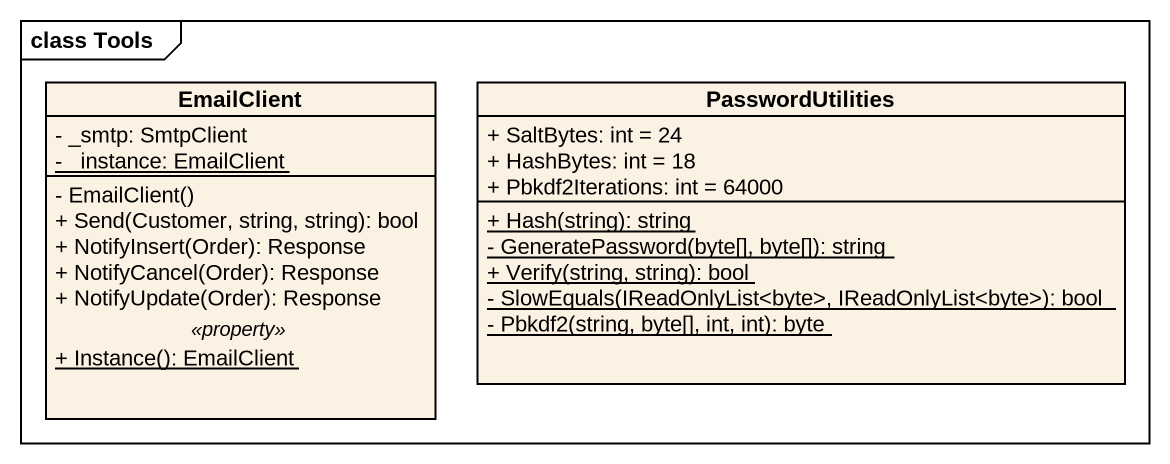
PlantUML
@startuml
mainframe class Tools
hide circle
hide empty members
skinparam classAttributeIconSize 0
class EmailClient {
  - _smtp: SmtpClient
  {static} - _instance: EmailClient
  --
  - EmailClient()
  + Send(Customer, string, string): bool
  + NotifyInsert(Order): Response
  + NotifyCancel(Order): Response
  + NotifyUpdate(Order): Response
  .. <<property>> ..
  {static} + Instance(): EmailClient
}
class PasswordUtilities {
  + SaltBytes: int = 24
  + HashBytes: int = 18
  + Pbkdf2Iterations: int = 64000
  {static} + Hash(string): string
  {static} - GeneratePassword(byte[], byte[]): string
  {static} + Verify(string, string): bool
  {static} - SlowEquals(IReadOnlyList<byte>, IReadOnlyList<byte>): bool
  {static} - Pbkdf2(string, byte[], int, int): byte
}
@enduml
